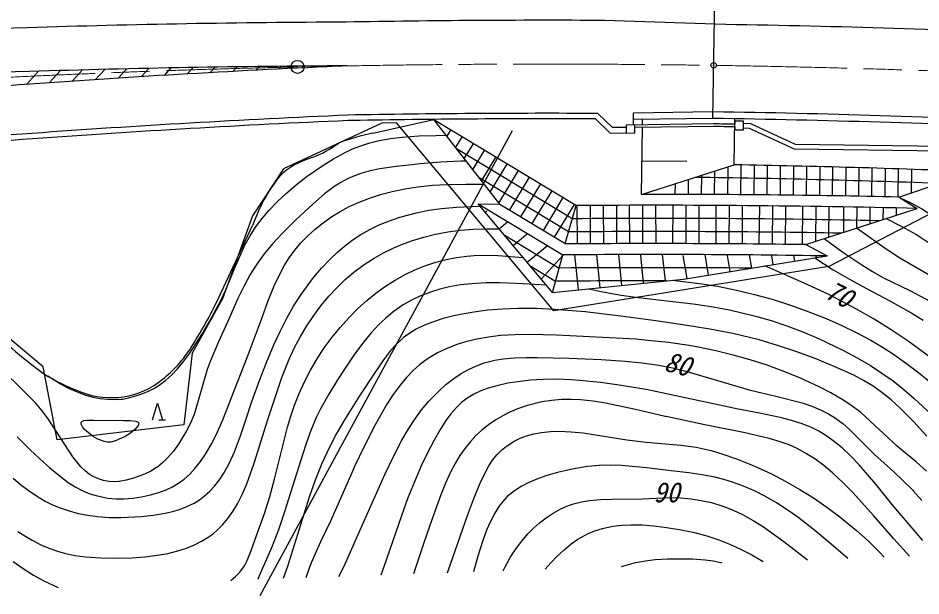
# Model space of a CAD drawing. Units: millimetres, scale not verified. Extents: x 40000 to 680000, y 20000 to 380000.
# Drawn here: x 250795 to 333250, y 239687 to 292494 of the extents above; entities that cross this region are included whole.
import ezdxf
from ezdxf.enums import TextEntityAlignment as Align

# ---------------------------------------------------------------- set-up
doc = ezdxf.new("R2010")
doc.units = ezdxf.units.MM
doc.header["$LTSCALE"] = 1000
doc.header["$PDMODE"] = 32
doc.header["$PDSIZE"] = 500
doc.linetypes.add('CHAIN', pattern=[18.5, 12, -1.5, 3.5, -1.5])
for name, color, linetype, lineweight in [('M-BGD', 7, 'Continuous', 25), ('M-BMK', 2, 'CHAIN', 13), ('M-BMK-ROW', 30, 'Continuous', 25), ('M-BMK-SRVR', 3, 'Continuous', 25), ('M-STR-STR1', 1, 'Continuous', 25), ('M-STR-STRC', 7, 'Continuous', 25)]:
    doc.layers.add(name, color=color, linetype=linetype, lineweight=lineweight)
doc.layers.add('M-BGD-HTXT', color=7, linetype='Continuous')
doc.layers.add('M-OTRS2', color=6, linetype='Continuous')
doc.styles.add('ＭＳ ゴシック', font='')
doc.styles.get('ＭＳ ゴシック').set_extended_font_data('MS Gothic')

# ---------------------------------------------------------------- blocks, each defined once
blk = doc.blocks.new('BUHIN240')
at = {"color": 7, "linetype": 'Continuous', "lineweight": 25}
blk.add_line((-721, -242), (-643, -837), dxfattribs=at)
blk.add_lwpolyline([(-800, 356), (744, 98), (-680, -551)], dxfattribs=at)
blk = doc.blocks.new('BUHIN251')
at = {"color": 3, "linetype": 'Continuous', "lineweight": 25}
blk.add_circle((0, 0), 597, dxfattribs=at)

msp = doc.modelspace()

# ---------------------------------------------------------------- linework, layer by layer
at = {"layer": 'M-BGD'}
for p, q in [((314473, 291931), (304345, 292274)), ((303744, 283777), (305076, 282486)), ((314258, 283934), (306955, 283816)), ((306955, 283816), (306973, 282717)), ((283200, 281969), (288780, 283235)), ((288780, 283235), (301788, 275358)), ((294802, 275497), (288780, 283235)), ((303540, 283277), (304877, 281983)), ((314349, 282820), (306322, 282707)), ((314249, 283319), (306965, 283216)), ((307823, 282728), (307830, 283229)), ((316208, 279082), (316261, 283289)), ((316257, 283084), (316252, 282789)), ((317057, 283071), (316257, 283084)), ((317044, 282271), (317057, 283071)), ((317054, 282889), (317675, 282870)), ((317675, 282870), (321763, 280974)), ((290320, 282302), (289964, 281714)), ((304877, 281983), (307134, 282019)), ((306326, 282506), (305076, 282486)), ((306322, 282707), (306334, 282006)), ((307134, 281979), (307122, 282719)), ((314352, 282580), (307126, 282479)), ((307743, 276383), (307820, 282488)), ((316249, 282549), (316244, 282284)), ((316244, 282284), (317044, 282271)), ((317047, 282449), (317571, 282433)), ((317571, 282433), (321663, 280535)), ((291346, 281681), (290753, 280700)), ((290845, 280582), (301458, 274155)), ((292373, 281059), (291542, 279686)), ((293399, 280438), (292331, 278673)), ((321663, 280535), (346535, 280214)), ((321763, 280974), (346541, 280654)), ((294426, 279816), (293120, 277659)), ((295452, 279195), (293909, 276645)), ((307743, 276383), (316208, 279082)), ((307781, 279418), (311873, 279456)), ((315607, 278890), (315580, 276362)), ((316809, 279071), (316780, 276340)), ((318009, 279049), (317980, 276342)), ((319209, 279025), (319180, 276331)), ((320409, 279000), (320380, 276317)), ((321608, 278974), (321580, 276303)), ((322808, 278946), (322780, 276287)), ((324008, 278916), (323979, 276269)), ((325179, 276250), (325208, 278885)), ((326379, 276229), (326407, 278853)), ((327579, 276207), (327607, 278819)), ((328779, 276184), (328807, 278784)), ((329979, 276159), (330006, 278747)), ((331178, 276132), (331206, 278709)), ((292910, 277929), (301127, 272953)), ((296479, 278573), (294666, 275579)), ((295692, 274958), (297505, 277951)), ((313199, 278123), (313180, 276375)), ((314403, 278507), (314380, 276369)), ((331232, 276131), (338101, 278461)), ((332383, 276521), (332406, 278669)), ((296719, 274336), (298532, 277330)), ((310790, 277355), (310780, 276382)), ((311995, 277739), (311980, 276379)), ((297745, 273714), (299558, 276708)), ((299605, 267410), (292822, 275527)), ((292822, 275527), (300548, 270848)), ((292822, 275527), (294802, 275497)), ((294802, 275497), (300824, 271851)), ((298772, 273093), (300585, 276087)), ((299798, 272471), (301611, 275465)), ((331232, 276131), (331433, 276004)), ((331433, 276004), (332913, 275091)), ((293461, 274762), (293592, 274871)), ((300753, 271893), (301766, 275371)), ((301840, 275285), (301857, 271856)), ((303040, 275366), (303057, 271862)), ((304240, 275373), (304257, 271867)), ((305440, 275378), (305457, 271873)), ((306657, 271879), (306640, 275381)), ((306657, 271879), (306640, 275309)), ((307857, 271885), (307840, 275383)), ((309057, 271891), (309040, 275384)), ((310601, 271875), (310610, 275383)), ((311801, 271872), (311810, 275380)), ((313001, 271869), (313010, 275376)), ((314545, 271865), (314554, 275368)), ((315745, 271862), (315754, 275360)), ((316945, 271859), (316954, 275351)), ((318489, 271831), (318525, 275337)), ((319689, 271818), (319725, 275325)), ((320889, 271806), (320925, 275311)), ((322432, 271790), (322469, 275291)), ((322727, 271787), (332913, 275091)), ((323636, 272082), (323669, 275274)), ((324840, 272472), (324868, 275255)), ((326198, 272913), (326222, 275232)), ((327402, 273304), (327422, 275210)), ((328607, 273694), (328622, 275187)), ((329811, 274085), (329822, 275162)), ((331015, 274476), (331022, 275136)), ((332765, 275095), (332764, 275043)), ((294740, 273232), (295527, 273889)), ((268910, 266494), (272219, 273536)), ((295195, 272687), (300218, 269645)), ((296018, 271702), (297330, 272797)), ((297297, 270172), (299133, 271706)), ((322727, 271787), (324684, 270757)), ((298576, 268642), (300571, 270835)), ((299605, 267410), (300548, 270848)), ((301975, 267654), (301644, 270857)), ((303958, 267858), (303647, 270870)), ((305941, 268063), (305651, 270879)), ((307925, 268267), (307661, 270821)), ((309908, 268472), (309659, 270884)), ((311889, 268695), (311549, 270807)), ((311574, 268644), (324684, 270757)), ((313858, 269012), (313557, 270873)), ((315826, 269329), (315590, 270792)), ((317795, 269647), (317601, 270846)), ((319763, 269964), (319632, 270776)), ((321731, 270281), (321648, 270802)), ((323700, 270599), (323674, 270761)), ((324647, 270758), (324646, 270748)), ((297568, 269847), (299888, 268442)), ((299605, 267410), (311574, 268644))]:
    msp.add_line(p, q, dxfattribs=at)
for points in [[(253504, 259789), (254657, 259070), (255408, 258672), (256185, 258328), (256195, 258325), (256906, 258069), (257634, 257864), (258280, 257737), (258934, 257657), (259582, 257632), (260239, 257667), (260357, 257681), (261003, 257806), (261646, 257993), (262204, 258191), (262766, 258423), (263315, 258698), (263817, 259025), (264290, 259395), (264847, 259907), (265369, 260455), (265949, 261141), (266493, 261865), (267569, 263591), (268477, 265156), (269333, 266750), (269735, 267600), (270590, 269682), (271499, 271736), (271526, 271790), (271980, 272595), (272492, 273379), (273090, 274179), (273738, 274946), (274495, 275745), (275300, 276505), (276232, 277297), (277204, 278045), (278641, 279034), (279614, 279636), (280617, 280185), (281344, 280529), (282087, 280827), (282922, 281095), (283783, 281308), (284808, 281492), (285861, 281620), (287403, 281726), (288964, 281773), (289906, 281788)], [(291741, 279430), (291228, 279417), (289379, 279319), (287528, 279161), (286796, 279090), (285323, 278936), (283849, 278721), (282965, 278536), (282093, 278292), (281515, 278086), (280954, 277844), (280279, 277477), (279632, 277057), (278794, 276423), (277977, 275729), (277380, 275192), (276122, 274019), (274908, 272804), (274069, 271887), (273280, 270936), (272654, 270091), (272077, 269213), (271984, 269060), (271400, 267971), (270868, 266854), (269898, 264656), (269086, 262900), (268328, 261119), (268064, 260367), (266898, 256349), (266568, 255548), (266177, 254762), (265440, 253548), (264984, 252920), (264475, 252324), (264018, 251875), (263515, 251465), (263441, 251412), (262908, 251089), (262342, 250817), (261335, 250449), (260678, 250274), (260014, 250159), (259556, 250129), (259098, 250148), (258611, 250232), (258138, 250375), (257723, 250557), (257334, 250784), (256912, 251106), (256523, 251480), (255791, 252389), (253557, 255859), (252993, 256607), (252375, 257326), (250834, 258899), (247304, 262309)], [(250724, 254237), (251910, 253043), (253143, 251887), (253684, 251403), (254507, 250710), (255367, 250067), (255998, 249663), (256660, 249311), (256723, 249281), (257361, 249025), (258022, 248825), (258996, 248633), (259734, 248568), (260475, 248563), (261275, 248620), (262072, 248738), (262883, 248915), (263650, 249136), (264389, 249413), (264894, 249653), (265439, 249984), (265955, 250367), (266470, 250829), (266954, 251345), (267456, 251975), (267916, 252651), (268420, 253511), (268884, 254424), (269488, 255787), (270040, 257184), (270277, 257812), (271719, 261490), (273091, 265116), (273616, 266586), (274198, 268038), (274628, 268962), (275111, 269856), (275568, 270583), (276071, 271278), (276625, 271939), (277253, 272593), (277925, 273207), (278662, 273796), (279445, 274345), (280225, 274823), (281038, 275259), (281946, 275677), (282884, 276042), (283908, 276374), (284959, 276650), (286123, 276890), (287299, 277071), (288632, 277211), (289978, 277291), (289998, 277292), (291696, 277323), (293389, 277313)], [(346014, 264940), (343798, 266514), (341614, 268139), (340326, 269166), (339068, 270244), (335938, 273115), (335056, 273845), (334137, 274526), (333357, 275033), (332548, 275488), (332226, 275648), (331433, 276004)], [(250339, 250457), (251009, 249885), (251716, 249340), (252480, 248825), (253285, 248356), (253948, 248024), (254638, 247730), (255451, 247453), (256291, 247230), (257165, 247058), (258058, 246935), (259123, 246868), (260198, 246860), (262038, 246951), (263133, 247069), (264226, 247248), (264887, 247402), (265540, 247597), (266215, 247860), (266864, 248178), (267360, 248477), (267834, 248822), (268308, 249247), (268742, 249715), (269189, 250294), (269597, 250921), (270043, 251733), (270437, 252574), (270552, 252845), (271109, 254307), (271605, 255778), (272154, 257447), (272847, 259384), (273475, 261017), (274151, 262631), (274719, 263851), (275335, 265060), (275964, 266161), (276649, 267240), (277784, 268795), (278493, 269631), (279253, 270435), (279992, 271131), (280770, 271781), (281413, 272259), (282091, 272706), (282910, 273171), (283766, 273588), (284703, 273975), (285663, 274305), (287176, 274709), (288317, 274932), (289467, 275094), (290833, 275220), (292202, 275286), (292272, 275288), (293008, 275304)], [(330069, 274169), (331438, 273480), (332783, 272737), (333039, 272582), (334027, 271927), (334990, 271216), (338262, 268569), (339732, 267444), (341245, 266364), (343320, 264973), (345437, 263626), (347803, 262164)], [(250785, 245590), (251418, 245166), (252081, 244770), (252867, 244371), (253687, 244023), (254405, 243771), (255137, 243564), (256022, 243390), (256928, 243273), (258342, 243176), (259768, 243149), (261218, 243182), (262369, 243263), (263516, 243405), (264462, 243578), (265389, 243808), (266167, 244059), (266919, 244365), (267562, 244688), (268168, 245061), (268599, 245376), (269012, 245729), (269501, 246223), (269950, 246762), (270409, 247415), (270830, 248119), (271280, 249007), (271682, 249934), (272366, 251832), (273611, 255798), (274881, 259646), (275569, 261332), (276050, 262378), (276586, 263401), (277165, 264379), (277796, 265325), (278458, 266212), (279173, 267068), (279905, 267852), (280679, 268593), (281461, 269261), (282288, 269888), (282486, 270026), (283310, 270558), (284175, 271043), (285105, 271495), (286060, 271891), (286808, 272158), (287856, 272475), (288920, 272734), (290047, 272945), (291193, 273099), (292395, 273197), (293608, 273236), (294269, 273233), (294749, 273221)], [(349876, 256682), (348873, 257791), (347826, 258859), (347154, 259466), (346437, 260030), (346211, 260190), (345301, 260759), (344346, 261285), (343358, 261818), (342396, 262390), (341597, 262949), (340824, 263563), (339031, 265163), (337817, 266258), (336560, 267309), (336123, 267639), (335119, 268325), (334071, 268968), (331337, 270566), (329896, 271501), (328480, 272492), (327371, 273293)], [(324421, 272337), (326116, 271114), (327845, 269942), (328823, 269336), (329827, 268769), (332221, 267589), (334582, 266359)], [(270232, 241098), (270663, 241455), (271048, 241851), (271154, 241980), (271460, 242426), (271721, 242916), (272098, 243837), (272433, 244795), (273316, 247210), (273789, 248779), (274211, 250373), (275402, 255102), (275704, 256112), (276047, 257116), (276471, 258190), (276959, 259260), (277505, 260314), (278113, 261353), (278763, 262348), (279470, 263319), (280206, 264230), (280993, 265108), (281794, 265911), (282640, 266676), (283483, 267357), (284365, 267994), (285235, 268549), (286140, 269055), (287024, 269482), (287939, 269857), (288034, 269892), (288950, 270194), (289882, 270439), (290825, 270624), (291776, 270750), (292453, 270802), (293540, 270826), (294639, 270788), (296938, 270601)], [(323571, 270578), (325231, 269497), (326725, 268622), (328266, 267789), (330356, 266687), (332415, 265535), (333467, 264879)], [(351679, 242796), (350974, 243681), (350312, 244610), (348628, 247239), (346893, 249835), (346552, 250283), (345802, 251183), (345002, 252050), (343728, 253305), (342412, 254517), (342404, 254523), (340619, 256140), (338787, 257719), (336865, 259316), (335245, 260616), (333589, 261884), (332077, 262969), (330530, 264004), (328966, 264979), (327363, 265907), (324900, 267199), (322867, 268157), (320800, 269065), (318979, 269838)], [(299044, 268081), (296916, 268218), (294794, 268295), (293512, 268285), (292246, 268215), (291216, 268102), (290203, 267931), (289322, 267724), (288447, 267457), (287489, 267082), (286726, 266712), (285979, 266281), (285047, 265637), (284370, 265078), (283727, 264469), (283028, 263717), (282364, 262914), (281525, 261780), (280732, 260606), (279971, 259424), (279165, 258126), (278412, 256800), (278010, 255980), (277532, 254808), (277111, 253614), (277086, 253538), (276591, 252017), (275135, 247373), (274566, 245722), (273944, 244079), (272829, 241539), (272679, 241186)], [(310561, 268539), (313266, 268213), (314835, 267956), (316403, 267639), (318037, 267245), (319659, 266792), (321419, 266233), (323018, 265664), (324606, 265035), (326020, 264413), (327407, 263737), (328667, 263059), (329896, 262328), (330660, 261835), (331929, 260934), (333172, 259978), (334204, 259141)], [(302915, 267751), (304207, 267463), (305691, 267196), (307194, 266986), (312441, 266389), (314103, 266135), (315763, 265820), (318138, 265254), (319570, 264843), (320994, 264370), (322456, 263820), (323897, 263214), (326191, 262115), (327421, 261448), (328634, 260733), (329683, 260054), (330701, 259330), (331686, 258551), (332646, 257724), (334257, 256225)], [(333794, 254298), (332587, 255600), (331334, 256863), (330528, 257597), (329678, 258288), (328876, 258858), (328009, 259383), (327108, 259856), (325336, 260661), (323587, 261374), (321819, 262030), (320158, 262584), (318472, 263083), (316069, 263678), (313986, 264071), (311893, 264405), (309054, 264817), (305835, 265267), (302601, 265663), (299830, 265872), (298134, 265940), (296428, 265948), (295042, 265898), (293656, 265788), (292429, 265632), (291204, 265416), (290607, 265286), (289625, 265032), (288652, 264718), (287898, 264417), (287167, 264060), (286568, 263705), (286006, 263301), (285837, 263164), (285320, 262678), (284842, 262146), (284175, 261278), (283545, 260357), (283399, 260137), (281964, 257969), (280597, 255794), (279868, 254526), (279194, 253236), (278531, 251777), (277925, 250252), (277375, 248707), (275395, 242391), (275021, 241270)], [(333766, 251079), (332824, 251930), (331828, 252749), (331085, 253376), (327747, 256459), (326926, 257072), (326061, 257644), (325024, 258249), (323945, 258808), (322196, 259607), (320717, 260211), (319209, 260761), (317665, 261260), (316104, 261700), (314510, 262088), (312894, 262419), (312077, 262563), (310206, 262833), (308320, 263044), (307207, 263142), (302396, 263408), (299967, 263526), (297519, 263591), (296187, 263562), (294855, 263472), (293772, 263344), (292691, 263154), (291765, 262934), (290856, 262655), (289821, 262250), (289093, 261895), (288394, 261487), (288063, 261266), (287446, 260793), (286869, 260275), (286260, 259641), (285693, 258963), (285064, 258107), (284476, 257203), (283403, 255318), (282423, 253390), (281502, 251449), (281262, 250924), (279321, 246525), (278423, 244640), (277568, 242707), (277346, 242123), (277078, 241344)], [(280105, 241452), (280574, 242414), (282300, 246343), (284304, 250788), (285043, 252356), (285836, 253907), (286414, 254902), (287049, 255874), (287648, 256689), (288303, 257476), (289207, 258411), (289875, 259004), (290584, 259551), (291268, 260007), (291979, 260409), (292661, 260727), (293362, 260987), (293599, 261060), (294344, 261238), (295111, 261359), (296159, 261448), (297227, 261478), (298207, 261477), (301139, 261409), (304034, 261282), (306238, 261129), (307779, 260978), (309311, 260778), (310556, 260528), (311787, 260219), (317561, 258522), (319994, 257949), (322389, 257323), (323275, 257021), (324131, 256666), (324794, 256332), (325438, 255944), (326104, 255443), (326739, 254889), (329013, 252627), (330777, 251016), (332483, 249376), (332577, 249274), (333326, 248410)], [(333427, 244746), (330598, 248085), (329128, 249895), (327613, 251667), (326853, 252463), (326053, 253214), (325370, 253780), (324655, 254292), (323914, 254740), (323180, 255100), (322406, 255412), (321426, 255731), (320407, 255999), (318495, 256399), (316558, 256762), (308304, 258528), (305908, 258918), (304000, 259180), (302080, 259383), (301299, 259444), (300027, 259488), (298744, 259472), (297579, 259399), (296409, 259266), (295536, 259124), (294627, 258932), (293734, 258682), (293072, 258439), (292432, 258140), (291767, 257735), (291281, 257350), (290825, 256910), (290327, 256336), (289870, 255716), (289309, 254838), (288790, 253924), (288178, 252758), (287612, 251586), (286988, 250127), (286406, 248642), (285816, 246995), (284206, 242346), (283919, 241589)], [(332204, 243319), (330768, 244907), (328929, 247043), (327037, 249149), (326128, 250069), (325187, 250935), (324388, 251595), (323560, 252202), (322799, 252687), (322010, 253120), (321216, 253483), (320316, 253810), (319380, 254086), (317049, 254626), (313512, 255319), (309975, 256074), (309877, 256097), (307168, 256736), (304455, 257314), (303320, 257489), (302172, 257605), (301297, 257644), (300410, 257632), (299518, 257552), (298620, 257411), (297305, 257090), (296500, 256814), (295717, 256482), (295064, 256152), (294431, 255782), (293753, 255316), (293112, 254802), (292613, 254341), (292139, 253840), (291618, 253192), (291146, 252508), (290718, 251796), (290326, 251052), (289844, 249998), (289404, 248919), (288609, 246747), (287887, 244624), (286903, 241696)], [(290023, 241807), (290079, 241975), (291829, 247046), (292373, 248487), (292967, 249933), (293352, 250763), (293790, 251564), (294132, 252081), (294518, 252567), (294938, 252996), (295406, 253389), (296100, 253841), (296654, 254113), (297231, 254329), (297896, 254509), (298589, 254634), (299410, 254715), (300243, 254735), (301318, 254692), (302395, 254587), (302415, 254584), (306396, 253957), (308146, 253747), (309910, 253597), (311311, 253463), (312711, 253269), (312995, 253218), (314081, 252965), (315154, 252653), (316394, 252223), (317616, 251736), (318272, 251452), (319599, 250832), (320908, 250153), (322188, 249422), (323437, 248640), (324653, 247807), (325842, 246919), (327359, 245670), (328430, 244709), (329463, 243700), (329905, 243236)], [(326562, 243117), (325063, 244406), (323555, 245662), (322005, 246874), (321046, 247559), (320057, 248200), (319061, 248767), (318037, 249282), (317051, 249712), (316044, 250086), (315251, 250333), (314438, 250543), (313252, 250761), (312045, 250922), (310451, 251105), (308176, 251384), (305897, 251603), (304883, 251639), (303858, 251618), (302798, 251508), (301732, 251337), (301120, 251219), (300050, 250966), (298987, 250652), (298177, 250359), (297383, 250017), (296738, 249683), (296118, 249294), (295471, 248767), (295064, 248331), (294703, 247854), (294330, 247257), (293997, 246624), (293585, 245694), (293232, 244747), (292788, 243328), (292397, 241893)], [(295095, 241989), (295283, 242362), (295749, 243196), (296272, 244009), (296789, 244704), (297358, 245369), (297866, 245885), (298408, 246367), (299015, 246836), (299666, 247263), (300311, 247615), (300980, 247912), (301524, 248105), (302236, 248286), (302968, 248411), (303980, 248506), (305014, 248541), (307863, 248575), (310318, 248693), (311290, 248661), (312271, 248569), (313194, 248424), (314115, 248217), (315243, 247871), (316105, 247527), (316943, 247128), (317916, 246591), (318862, 246000), (320735, 244674), (322875, 242985)], [(298942, 242127), (299446, 242720), (299987, 243287), (300630, 243885), (301318, 244442), (301928, 244863), (302578, 245237), (302811, 245353), (303476, 245629), (304172, 245853), (305118, 246063), (305933, 246160), (306761, 246197), (307802, 246173), (308843, 246088), (309803, 245973), (311194, 245751), (312564, 245472), (313691, 245176), (314780, 244806), (315848, 244379), (316832, 243932), (317795, 243442), (318846, 242840)], [(250339, 242836), (251263, 242182), (252194, 241593), (253155, 241057), (254462, 240459)], [(305909, 242377), (307186, 242752), (308081, 242910), (308992, 243010), (310101, 243072), (311219, 243093), (312388, 243072), (313555, 242991), (314264, 242891), (314963, 242738), (315081, 242705)]]:
    msp.add_lwpolyline(points, dxfattribs=at)
msp.add_lwpolyline([(260416, 255731), (261040, 255723), (261563, 255660), (261772, 255552), (261815, 255455), (261798, 255337), (261679, 255132), (261458, 254896), (261056, 254573), (260567, 254261), (259974, 253971), (259605, 253824), (259258, 253748), (258961, 253743), (258652, 253800), (258494, 253851), (258079, 254021), (257650, 254265), (257221, 254578), (256867, 254908), (256671, 255152), (256561, 255376), (256549, 255504), (256596, 255606), (256625, 255633), (256803, 255706), (257071, 255739), (257723, 255738)], close=True, dxfattribs=at)
for centre, radius, start, end in [((284095, -712497), 1007123, 91.85389, 94.14623), ((284077, -711949), 1004074, 90.18974, 91.85174), ((299074, -711712), 1004000, 89.69919, 91.04566), ((284095, -712497), 1004623, 91.85177, 94.14413), ((299074, -711712), 995500, 89.73123, 91.04566), ((324028, -710309), 994866, 92.48416, 94.14672), ((324028, -710309), 994366, 92.48416, 94.14672), ((299074, -711712), 995000, 90.9806, 91.04566), ((299074, -711712), 995000, 89.74282, 90.9806), ((299074, -711712), 994650, 89.01027, 89.12093), ((299074, -711712), 994410, 89.01027, 89.12093), ((322552, -692334), 976831, 94.13659, 95.94527), ((322552, -692334), 976331, 94.13659, 95.94564), ((286302, 265387), 16870, 100.59701, 111.76479), ((273857, 289532), 10497, 291.19639, 306.13374), ((279554, 273020), 6989, 105.79186, 134.4208), ((299074, -711712), 990942, 87.74291, 89.0093), ((286692, 268542), 15310, 141.78942, 160.96239), ((299074, -711712), 989742, 87.93499, 89.21596), ((308938, -706766), 983150, 88.70062, 90.06967), ((308938, -706766), 982150, 88.60122, 90.41709), ((308938, -706766), 982150, 88.60122, 90.41708), ((308938, -706766), 980950, 88.80158, 90.43693), ((308938, -706766), 979750, 89.00446, 90.4568), ((308938, -706766), 978650, 89.19269, 90.47506), ((308938, -706766), 977650, 89.07714, 90.49168), ((308938, -706766), 976450, 89.48121, 90.51166), ((308938, -706766), 975250, 89.93639, 90.53167), ((229361, 286052), 44121, 327.57146, 333.68636), ((280073, 296783), 45594, 224.42609, 233.77009), ((257057, 268384), 11270, 307.79185, 327.88138), ((262600, 275075), 17801, 237.84646, 250.25701), ((259293, 265160), 7355, 248.41102, 309.41895)]:
    msp.add_arc(centre, radius, start, end, dxfattribs=at)
at = {"layer": 'M-BMK'}
for start, end in [(91.30348, 97.03307), (87.36749, 91.30348)]:
    msp.add_arc((299074, -711713), 1000000, start, end, dxfattribs=at)
at = {"layer": 'M-BMK-ROW'}
for p, q in [((284029, 282886), (275048, 278708)), ((285359, 282905), (284029, 282886)), ((299711, 265731), (285359, 282905)), ((275048, 278708), (272192, 274433)), ((342466, 278976), (324839, 269783)), ((272192, 274433), (269461, 266851)), ((324839, 269783), (299711, 265731)), ((269461, 266851), (266688, 261862)), ((253096, 260613), (248000, 264865)), ((266688, 261862), (265937, 255333)), ((254377, 253966), (253096, 260613)), ((265937, 255333), (254377, 253966))]:
    msp.add_line(p, q, dxfattribs=at)
at = {"layer": 'M-OTRS2'}
msp.add_point((314320, 288173), dxfattribs=at)
at = {"layer": 'M-STR-STR1'}
msp.add_line((314249, 283322), (314424, 294820), dxfattribs=at)
for radius, end in [(1003750, 89.12098), (995750, 89.12629), (995150, 89.12629)]:
    msp.add_arc((299074, -711712), radius, 87.36749, end, dxfattribs=at)
at = {"layer": 'M-STR-STRC'}
for p, q in [((258708, 287804), (257839, 286861)), ((260726, 287854), (259934, 286998)), ((262744, 287899), (262030, 287130)), ((264762, 287940), (264126, 287258)), ((266787, 287977), (266254, 287384)), ((268798, 288010), (268320, 287501)), ((270816, 288038), (270418, 287616)), ((272834, 288063), (272516, 287727)), ((274853, 288084), (274614, 287833)), ((276870, 288100), (276712, 287935)), ((278884, 288113), (278806, 288032)), ((252655, 287632), (251555, 286424)), ((254672, 287694), (253649, 286574)), ((256690, 287751), (255744, 286720)), ((295920, 282197), (272879, 239687))]:
    msp.add_line(p, q, dxfattribs=at)
for centre, radius, start, end in [((284077, -711948), 1000074, 90.18632, 91.84832), ((324028, -710312), 999368, 92.47769, 94.14022), ((284095, -712496), 1000622, 91.84835, 94.14071), ((323968, -709485), 998538, 94.14022, 95.91756)]:
    msp.add_arc(centre, radius, start, end, dxfattribs=at)

# ---------------------------------------------------------------- block references
at = {"layer": 'M-BGD', "rotation": 82.51266}
msp.add_blockref('BUHIN240', (263519, 256541), dxfattribs=at)
at = {"layer": 'M-BMK-SRVR', "rotation": 82.51266}
msp.add_blockref('BUHIN251', (276326, 288029), dxfattribs=at)

# ---------------------------------------------------------------- texts
at = {"layer": 'M-BGD-HTXT', "style": 'ＭＳ ゴシック', "oblique": 15, "width": 0.95}
for s, rotation, p in [('70', 332.619, (324076, 266512)), ('80', 345.746, (309545, 259762)), ('90', 359.812, (308826, 247698))]:
    msp.add_text(s, height=1833, rotation=rotation, dxfattribs=at).set_placement(p, align=Align.BOTTOM_LEFT)

doc.saveas('drawing.dxf')
